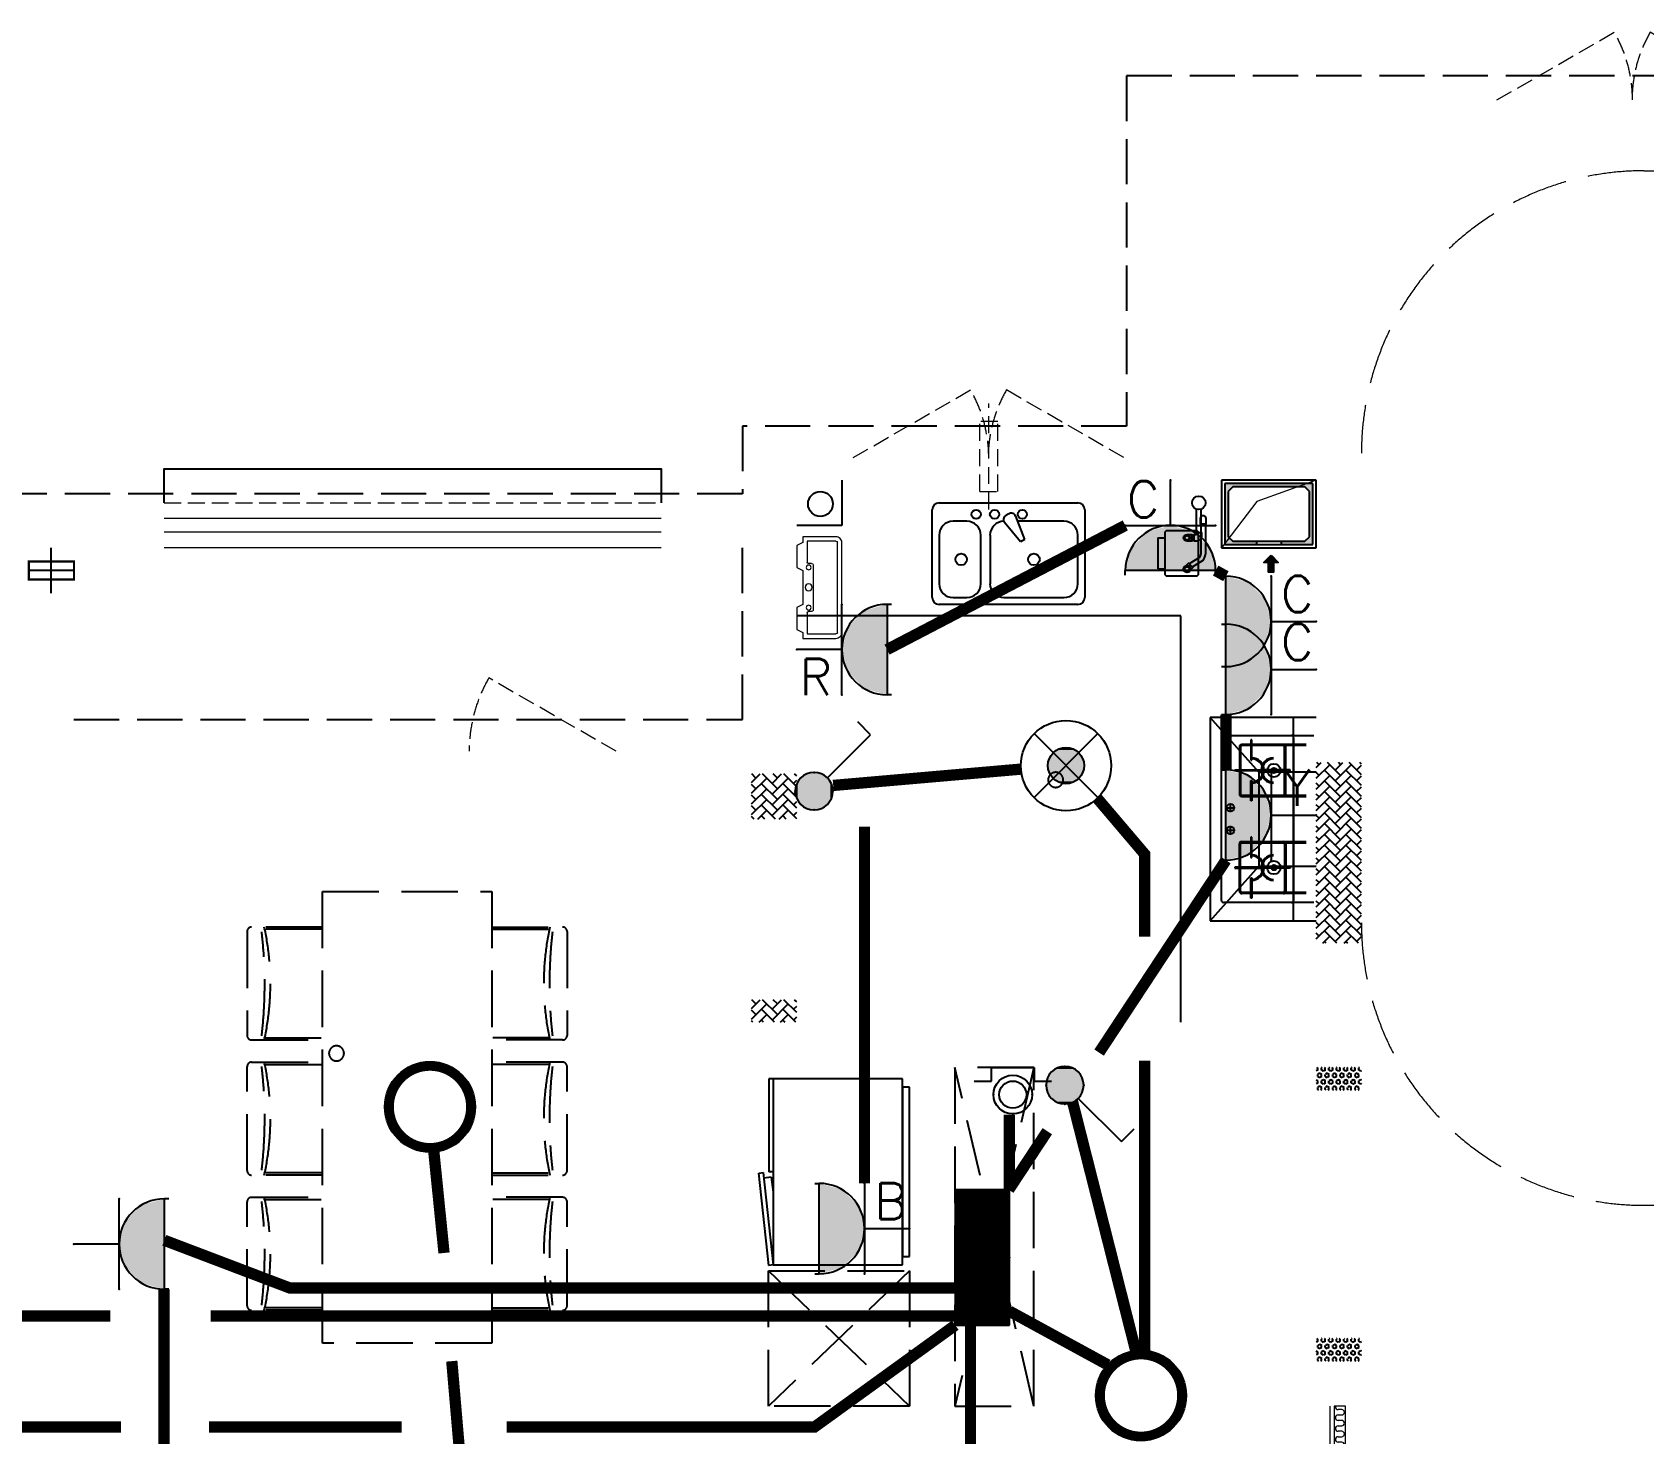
# Model space of a CAD drawing. Extents: x 3443499 to 7125205, y -1700016 to -264854.
# Drawn here: x 3694425 to 3701559, y -861565 to -855361 of the extents above; entities that cross this region are included whole.
import ezdxf
from ezdxf.enums import TextEntityAlignment as Align

# ---------------------------------------------------------------- set-up
doc = ezdxf.new("R2010")
doc.units = 0
doc.header["$LTSCALE"] = 1000
doc.header["$MEASUREMENT"] = 0
for name, pattern in [('__DASH', [0.35, 0.25, -0.1]), ('A户型$0$DASH', [0.35, 0.25, -0.1]), ('DASH', [0.35, 0.25, -0.1]), ('HIDDEN', [0.375, 0.25, -0.125])]:
    doc.linetypes.add(name, pattern=pattern)
doc.layers.get('0').update_dxf_attribs({"linetype": 'CONTINUOUS'})
for name, color, linetype in [('!校对', 2, 'CONTINUOUS'), ('5fur', 175, 'CONTINUOUS'), ('AH-FURNITURE', 1, 'CONTINUOUS'), ('EQUIP-插座', 3, 'CONTINUOUS'), ('EQUIP-照明', 3, 'CONTINUOUS'), ('EQUIP-箱柜', 3, 'CONTINUOUS'), ('IP-bath&kitchen-JOHNSON', 4, 'CONTINUOUS'), ('LVTRY', 252, 'CONTINUOUS'), ('TEL_TEXT', 7, 'CONTINUOUS'), ('VPIPE-中水', 122, 'CONTINUOUS'), ('WIRE-照明', 2, 'CONTINUOUS'), ('保温', 6, 'CONTINUOUS'), ('建筑-排气道', 252, 'CONTINUOUS'), ('机电标识类', 1, 'CONTINUOUS'), ('污水', 3, 'CONTINUOUS'), ('看线', 185, 'CONTINUOUS')]:
    doc.layers.add(name, color=color, linetype=linetype)
for name, color, linetype, lineweight in [('PUB_HATCH', 8, 'CONTINUOUS', 9), ('STAIR', 252, 'CONTINUOUS', 20), ('WINDOW', 146, 'CONTINUOUS', 20), ('填充', 251, 'CONTINUOUS', 5), ('平面-栏杆', 56, 'CONTINUOUS', 15), ('平面-看线', 252, 'CONTINUOUS', 15), ('平面-空调室内机', 176, 'CONTINUOUS', 9), ('平面-空调预留孔', 252, 'CONTINUOUS', 15), ('立面-洞口示意', 252, 'CONTINUOUS', 13)]:
    doc.layers.add(name, color=color, linetype=linetype, lineweight=lineweight)
doc.styles.add('_TCH_LABEL', font='COMPLEX', dxfattribs={"bigfont": 'GBCBIG'})
doc.styles.add('_TEL_DIM', font='SIMPLEX', dxfattribs={"width": 0.8, "height": 3.5, "bigfont": 'HZTXT'})
doc.styles.add('DIM_FONT', font='SIMPLEX', dxfattribs={"width": 0.7, "bigfont": 'GBCBIG'})
doc.styles.get("Standard").update_dxf_attribs({"font": 'gbenor.shx', "bigfont": 'gbcbig.shx'})

# ---------------------------------------------------------------- blocks, each defined once
blk = doc.blocks.new('$equip$00001150')
at = {"const_width": 0.1}
blk.add_lwpolyline([(-0.45, 0, 1), (0.45, 0, 1)], format="xyb", close=True, dxfattribs=at)
blk.add_circle((0, 0), 0.5)
at = {"flags": 9}
blk.add_attdef('A', (0, 0), '', height=0.00002, dxfattribs=at)
blk = doc.blocks.new('$equip$00001149')
for p, q in [((-0.354, 0.354), (0.354, -0.354)), ((0.354, 0.354), (-0.354, -0.354))]:
    blk.add_line(p, q)
for radius in [0.5, 0.2]:
    blk.add_circle((0, 0), radius)
for points in [[(0, 0.2), (0, 0.2), (-0.1, 0.173), (0.1, 0.173)], [(-0.173, 0.1), (0.173, 0.1), (-0.2, 0), (0.2, 0)], [(-0.173, -0.1), (0.173, -0.1), (-0.2, 0), (0.2, 0)], [(-0.1, 0.173), (0.1, 0.173), (-0.173, 0.1), (0.173, 0.1)], [(-0.1, -0.173), (0.1, -0.173), (-0.173, -0.1), (0.173, -0.1)], [(0, -0.2), (0, -0.2), (-0.1, -0.173), (0.1, -0.173)]]:
    blk.add_solid(points)
at = {"flags": 9}
blk.add_attdef('A', (0, 0), '', height=0.00002, dxfattribs=at)
blk = doc.blocks.new('$equip$00001962')
for p, q in [((0.147, 0.356), (0.625, 0.833)), ((0.625, 0.833), (0.766, 0.692))]:
    blk.add_line(p, q)
blk.add_circle((0, 0.208), 0.208)
for p in [(0, 0.417), (-0.208, 0.208), (0.208, 0.208), (0, 0)]:
    blk.add_point(p)
for points in [[(-0.104, 0.389), (0.104, 0.389), (-0.18, 0.313), (0.18, 0.313)], [(0, 0.417), (0, 0.417), (-0.104, 0.389), (0.104, 0.389)], [(-0.18, 0.313), (0.18, 0.313), (-0.208, 0.208), (0.208, 0.208)], [(-0.18, 0.104), (0.18, 0.104), (-0.208, 0.208), (0.208, 0.208)], [(-0.104, 0.028), (0.104, 0.028), (-0.18, 0.104), (0.18, 0.104)], [(0, 0), (0, 0), (-0.104, 0.028), (0.104, 0.028)]]:
    blk.add_solid(points)
at = {"layer": 'TEL_TEXT', "style": '_TEL_DIM', "flags": 1}
blk.add_attdef('A', text='', height=0.00002, dxfattribs=at).set_placement((0, 0), align=Align.MIDDLE_CENTER)
blk = doc.blocks.new('$equip$00001237')
for p, q in [((-0.5, 1.05), (-0.5, 1)), ((-0.5, 1), (0.5, 1)), ((0.5, 1.05), (0.5, 1)), ((0.5, 0.5), (-0.5, 0.5)), ((0, 0.5), (0, 0))]:
    blk.add_line(p, q)
blk.add_arc((0, 1), 0.5, 180, 0)
for p in [(0, 1), (-0.5, 0.5), (0.5, 0.5), (0, 0)]:
    blk.add_point(p)
for points in [[(0.433, 0.75), (-0.433, 0.75), (0.5, 1), (-0.5, 1)], [(0.25, 0.567), (-0.25, 0.567), (0.433, 0.75), (-0.433, 0.75)], [(0, 0.5), (0, 0.5), (0.25, 0.567), (-0.25, 0.567)]]:
    blk.add_solid(points)
at = {"flags": 9}
blk.add_attdef('A', (0, 0), '', height=0.00002, dxfattribs=at)
blk = doc.blocks.new('$equip$00001764')
for p, q in [((-0.5, 1.05), (-0.5, 1)), ((-0.5, 1), (0.5, 1)), ((0.5, 1.05), (0.5, 1)), ((0.5, 0.5), (-0.5, 0.5)), ((0, 0.5), (0, 0))]:
    blk.add_line(p, q)
blk.add_arc((0, 1), 0.5, 180, 0)
for p in [(-0.5, 0.5), (0.5, 0.5), (0, 0)]:
    blk.add_point(p)
for points in [[(0.433, 0.75), (-0.433, 0.75), (0.5, 1), (-0.5, 1)], [(0.25, 0.567), (-0.25, 0.567), (0.433, 0.75), (-0.433, 0.75)], [(0, 0.5), (0, 0.5), (0.25, 0.567), (-0.25, 0.567)]]:
    blk.add_solid(points)
at = {"color": 7, "style": '_TEL_DIM'}
blk.add_attdef('$TEXT$', text='', height=0.4, dxfattribs=at).set_placement((0.303, 0.211), align=Align.MIDDLE_CENTER)
at = {"color": 7, "style": '_TEL_DIM', "flags": 1}
blk.add_attdef('A', text='', height=0.00002, dxfattribs=at).set_placement((0, 0), align=Align.MIDDLE_CENTER)
blk = doc.blocks.new('*X8')
at = {"color": 0}
for p, q in [((-250, 32.8), (-82.8, 200)), ((-250, 68.2), (-118.2, 200)), ((-250, 103.6), (-153.6, 200)), ((-250, 138.9), (-188.9, 200)), ((-250, 174.3), (-224.3, 200)), ((-247.5, 0), (-47.5, 200)), ((-212.1, 0), (-12.1, 200)), ((-176.8, 0), (23.2, 200)), ((-141.4, 0), (58.6, 200)), ((-106.1, 0), (93.9, 200)), ((-70.7, 0), (129.3, 200)), ((-35.4, 0), (164.6, 200)), ((0, 0), (200, 200)), ((35.4, 0), (235.4, 200)), ((70.7, 0), (250, 179.3)), ((106.1, 0), (250, 143.9)), ((141.4, 0), (250, 108.6)), ((176.8, 0), (250, 73.2)), ((212.1, 0), (250, 37.9)), ((247.5, 0), (250, 2.5))]:
    blk.add_line(p, q, dxfattribs=at)
blk = doc.blocks.new('$equip$00001421')
for p, q in [((0.75, 0.6), (-0.75, 0.6)), ((-0.75, 0.6), (-0.75, 0)), ((0.75, 0), (0.75, 0.6)), ((-0.75, 0), (0.75, 0))]:
    blk.add_line(p, q)
at = {"const_width": 0.6}
blk.add_lwpolyline([(-0.75, 0.3), (0.75, 0.3)], dxfattribs=at)
for p in [(0, 0.6), (-0.75, 0.3), (0.75, 0.3), (0, 0)]:
    blk.add_point(p)
at = {"xscale": 0.00300000000061118, "yscale": 0.00300000000061118, "zscale": 0.00300000000061118}
blk.add_blockref('*X8', (0, 0), dxfattribs=at)
at = {"style": '_TCH_LABEL', "flags": 9}
blk.add_attdef('A', (0, 0), '', height=0.00002, dxfattribs=at)
blk = doc.blocks.new('$equip$00001230')
for p, q in [((0.25, 0.714), (0.25, 0.393)), ((0.25, 0.393), (0.5, 0.393)), ((0.5, 0.393), (0.5, -0.393)), ((0.5, -0.393), (0.25, -0.393)), ((0.25, -0.393), (0.25, -0.714))]:
    blk.add_line(p, q)
for radius in [0.357, 0.25]:
    blk.add_circle((0, 0), radius)
at = {"layer": 'EQUIP-照明'}
for p in [(0, 0.357), (-0.357, 0), (0.5, 0), (0, -0.357)]:
    blk.add_point(p, dxfattribs=at)
at = {"layer": 'EQUIP-照明', "flags": 9}
blk.add_attdef('A', (0, 0), '', height=0.00002, dxfattribs=at)
blk = doc.blocks.new('A$C00A30745')
at = {"layer": '5fur', "color": 252, "linetype": 'A户型$0$DASH'}
for p, q in [((7700, 4679), (7700, 6679)), ((7700, 6679), (8450, 6679)), ((8450, 6679), (8450, 4679)), ((7366.6, 6501.9), (7366.6, 6041.9)), ((7700, 6521.9), (7386.6, 6521.9)), ((7700, 6511.9), (7444.9, 6511.9)), ((8450, 6521.9), (8763.4, 6521.9)), ((8450, 6511.9), (8705.1, 6511.9)), ((8783.4, 6501.9), (8783.4, 6041.9)), ((7386.6, 6021.9), (7700, 6021.9)), ((7444.9, 6031.9), (7700, 6031.9)), ((8705.1, 6031.9), (8450, 6031.9)), ((8763.4, 6021.9), (8450, 6021.9)), ((7386.6, 5923.6), (7700, 5923.6)), ((8763.4, 5923.6), (8450, 5923.6)), ((7366.6, 5443.6), (7366.6, 5903.6)), ((7444.9, 5913.6), (7700, 5913.6)), ((8705.1, 5913.6), (8450, 5913.6)), ((8783.4, 5443.6), (8783.4, 5903.6)), ((10850, 5900), (10500, 5900)), ((10500, 5900), (10500, 4400)), ((10850, 5900), (10500, 4400)), ((10850, 4400), (10500, 5900)), ((10850, 4400), (10850, 5900)), ((7700, 5423.6), (7386.6, 5423.6)), ((7700, 5433.6), (7444.9, 5433.6)), ((8450, 5433.6), (8705.1, 5433.6)), ((8450, 5423.6), (8763.4, 5423.6)), ((7366.6, 4845.3), (7366.6, 5305.3)), ((7386.6, 5325.3), (7700, 5325.3)), ((7444.9, 5315.3), (7700, 5315.3)), ((8763.4, 5325.3), (8450, 5325.3)), ((8705.1, 5315.3), (8450, 5315.3)), ((8783.4, 4845.3), (8783.4, 5305.3)), ((9675, 5000), (10300, 5000)), ((9675, 4400), (9675, 5000)), ((9675, 5000), (10300, 4400)), ((10300, 5000), (9675, 4400)), ((10300, 5000), (10300, 4400)), ((7700, 4825.3), (7386.6, 4825.3)), ((7700, 4835.3), (7444.9, 4835.3)), ((8450, 4835.3), (8705.1, 4835.3)), ((8450, 4825.3), (8763.4, 4825.3)), ((8450, 4679), (7700, 4679)), ((10300, 4400), (9675, 4400)), ((10500, 4400), (10850, 4400))]:
    blk.add_line(p, q, dxfattribs=at)
for centre, radius, start, end in [((7386.6, 6501.9), 20, 90, 180), ((5442.6, 6270.5), 2002.2, 353.4152, 6.5848), ((6316.2, 6271.9), 1153.9, 347.48739, 12.51261), ((9833.8, 6271.9), 1153.9, 167.48739, 192.51261), ((10707.4, 6270.5), 2002.2, 173.4152, 186.5848), ((8763.4, 6501.9), 20, 0, 90), ((7386.6, 6041.9), 20, 180, 270), ((8763.4, 6041.9), 20, 270, 0), ((7386.6, 5903.6), 20, 90, 180), ((6316.2, 5673.6), 1153.9, 347.48739, 12.51261), ((9833.8, 5673.6), 1153.9, 167.48739, 192.51261), ((8763.4, 5903.6), 20, 0, 90), ((5442.6, 5675.1), 2002.2, 353.4152, 6.5848), ((10707.4, 5675.1), 2002.2, 173.4152, 186.5848), ((7386.6, 5443.6), 20, 180, 270), ((8763.4, 5443.6), 20, 270, 0), ((7386.6, 5305.3), 20, 90, 180), ((5442.6, 5076.8), 2002.2, 353.4152, 6.5848), ((6316.2, 5075.3), 1153.9, 347.48739, 12.51261), ((9833.8, 5075.3), 1153.9, 167.48739, 192.51261), ((10707.4, 5076.8), 2002.2, 173.4152, 186.5848), ((8763.4, 5305.3), 20, 0, 90), ((7386.6, 4845.3), 20, 180, 270), ((8763.4, 4845.3), 20, 270, 0)]:
    blk.add_arc(centre, radius, start, end, dxfattribs=at)
blk = doc.blocks.new('$LinePat$保温层')
at = {"color": 0}
for p, q in [((24, -24), (24, -56)), ((72, -56), (72, -24))]:
    blk.add_line(p, q, dxfattribs=at)
for centre, start, end in [((96, -24), 90, 180), ((0, -24), 0, 90), ((48, -56), 180, 0)]:
    blk.add_arc(centre, 24, start, end, dxfattribs=at)
blk = doc.blocks.new('FSFSFSEFS')
at = {"layer": '填充', "color": 252, "true_color": 0x939598}
for points in [[(502442.4, 522248.5), (502442.4, 520948.5)], [(502512.4, 520948.5), (502512.4, 522248.5), (502462.4, 522248.5), (502462.4, 520948.5)], [(502442.4, 520848.5), (502442.4, 520058.5), (503782.5, 520058.5)], [(502462.4, 520848.5), (502462.4, 520078.5), (503782.5, 520078.5), (503782.5, 520128.5), (502512.4, 520128.5), (502512.4, 520848.5)]]:
    blk.add_lwpolyline(points, dxfattribs=at)
at = {"layer": '填充', "color": 252, "yscale": 0.4999999998742679, "zscale": 0.4999999998742679}
for p, xscale, rotation in [((502467.4, 522198.1), 0.5006377550074883, 90.00000000000567), ((502467.4, 522150), 0.5006377550074883, 90.00000000000567), ((502467.4, 522101.9), 0.5006377550074883, 90.00000000000567), ((502467.4, 522053.9), 0.5006377550074883, 90.00000000000567), ((502467.4, 522005.8), 0.5006377550074883, 90.00000000000567), ((502467.4, 521957.7), 0.5006377550074883, 90.00000000000567), ((502467.4, 521909.7), 0.5006377550074883, 90.00000000000567), ((502467.4, 521861.6), 0.5006377550074883, 90.00000000000567), ((502467.4, 521813.6), 0.5006377550074883, 90.00000000000567), ((502467.4, 521765.5), 0.5006377550074883, 90.00000000000567), ((502467.4, 521717.4), 0.5006377550074883, 90.00000000000567), ((502467.4, 521669.4), 0.5006377550074883, 90.00000000000567), ((502467.4, 521621.3), 0.5006377550074883, 90.00000000000567), ((502467.4, 521573.3), 0.5006377550074883, 90.00000000000567), ((502467.4, 521525.2), 0.5006377550074883, 90.00000000000567), ((502467.4, 521477.1), 0.5006377550074883, 90.00000000000567), ((502467.4, 521429.1), 0.5006377550074883, 90.00000000000567), ((502467.4, 521381), 0.5006377550074883, 90.00000000000567), ((502467.4, 521333), 0.5006377550074883, 90.00000000000567), ((502467.4, 521284.9), 0.5006377550074883, 90.00000000000567), ((502467.4, 521236.8), 0.5006377550074883, 90.00000000000567), ((502467.4, 521188.8), 0.5006377550074883, 90.00000000000567), ((502467.4, 521140.7), 0.5006377550074883, 90.00000000000567), ((502467.4, 521092.6), 0.5006377550074883, 90.00000000000567), ((502467.4, 521044.6), 0.5006377550074883, 90.00000000000567), ((502467.4, 520996.5), 0.5006377550074883, 90.00000000000567), ((502467.4, 520948.5), 0.5006377550074883, 90.00000000000567), ((502467.4, 520768.3), 0.5006377550074883, 90.00000000000567), ((502467.4, 520720.2), 0.5006377550074883, 90.00000000000567), ((502467.4, 520672.1), 0.5006377550074883, 90.00000000000567), ((502467.4, 520624.1), 0.5006377550074883, 90.00000000000567), ((502467.4, 520576), 0.5006377550074883, 90.00000000000567), ((502467.4, 520528), 0.5006377550074883, 90.00000000000567), ((502467.4, 520479.9), 0.5006377550074883, 90.00000000000567), ((502467.4, 520431.8), 0.5006377550074883, 90.00000000000567), ((502467.4, 520383.8), 0.5006377550074883, 90.00000000000567), ((502467.4, 520335.7), 0.5006377550074883, 90.00000000000567), ((502467.4, 520287.6), 0.5006377550074883, 90.00000000000567), ((502467.4, 520239.6), 0.5006377550074883, 90.00000000000567), ((502467.4, 520191.5), 0.5006377550074883, 90.00000000000567), ((502467.4, 520143.5), 0.5006377550074883, 90.00000000000567), ((502467.4, 520095.4), 0.5006377550074883, 90.00000000000567), ((502527.4, 520083.5), 0.5013020832264922, 180.0000000004735), ((502575.5, 520083.5), 0.5013020832264922, 180.0000000004735), ((502623.6, 520083.5), 0.5013020832264922, 180.0000000004735), ((502671.7, 520083.5), 0.5013020832264922, 180.0000000004735), ((502719.9, 520083.5), 0.5013020832264922, 180.0000000004735), ((502768, 520083.5), 0.5013020832264922, 180.0000000004735), ((502816.1, 520083.5), 0.5013020832264922, 180.0000000004735), ((502864.2, 520083.5), 0.5013020832264922, 180.0000000004735), ((502912.4, 520083.5), 0.5013020832264922, 180.0000000004735), ((502960.5, 520083.5), 0.5013020832264922, 180.0000000004735), ((503008.6, 520083.5), 0.5013020832264922, 180.0000000004735), ((503056.7, 520083.5), 0.5013020832264922, 180.0000000004735), ((503104.9, 520083.5), 0.5013020832264922, 180.0000000004735), ((503153, 520083.5), 0.5013020832264922, 180.0000000004735), ((503201.1, 520083.5), 0.5013020832264922, 180.0000000004735), ((503249.2, 520083.5), 0.5013020832264922, 180.0000000004735), ((503297.4, 520083.5), 0.5013020832264922, 180.0000000004735), ((503345.5, 520083.5), 0.5013020832264922, 180.0000000004735), ((503393.6, 520083.5), 0.5013020832264922, 180.0000000004735), ((503441.7, 520083.5), 0.5013020832264922, 180.0000000004735), ((503489.9, 520083.5), 0.5013020832264922, 180.0000000004735), ((503538, 520083.5), 0.5013020832264922, 180.0000000004735), ((503586.1, 520083.5), 0.5013020832264922, 180.0000000004735), ((503634.2, 520083.5), 0.5013020832264922, 180.0000000004735), ((503682.4, 520083.5), 0.5013020832264922, 180.0000000004735), ((503730.5, 520083.5), 0.5013020832264922, 180.0000000004735), ((503778.6, 520083.5), 0.5013020832264922, 180.0000000004735)]:
    blk.add_blockref('$LinePat$保温层', p, dxfattribs=dict(at, xscale=xscale, rotation=rotation))
blk = doc.blocks.new('dongkong')
at = {"layer": '平面-空调预留孔', "color": 8, "linetype": 'HIDDEN', "ltscale": 0.3}
for p, q in [((-603796, 210899.9), (-603796, 210431.5)), ((-603836, 210821), (-603836, 210510.8)), ((-603836, 210821), (-603756, 210821)), ((-603756, 210821), (-603756, 210510.8))]:
    blk.add_line(p, q, dxfattribs=at)
blk.add_lwpolyline([(-603756, 210510.8), (-603836, 210510.8)], dxfattribs=at)
blk = doc.blocks.new('GDGDGDRGDR')
at = {"linetype": '__DASH', "ltscale": 0.1}
blk.add_wipeout([(425935.1, 371498.3), (425734.9, 371498.3), (425734.9, 371418.3), (425935.1, 371418.3)], dxfattribs=at).dxf.layer = '污水'
at = {"layer": '机电标识类', "color": 250, "linetype": 'DASH', "ltscale": 400}
for p, q in [((425834.8, 371358.3), (425834.8, 371558.3)), ((425935.1, 371458.3), (425734.9, 371458.3))]:
    blk.add_line(p, q, dxfattribs=at)
at = {"layer": '污水', "linetype": '__DASH', "ltscale": 0.1, "const_width": 10}
blk.add_lwpolyline([(425935.1, 371498.3), (425734.9, 371498.3), (425734.9, 371418.3), (425935.1, 371418.3)], close=True, dxfattribs=at)
blk = doc.blocks.new('A$C263B1184')
at = {"layer": '保温', "linetype": 'ByBlock', "ltscale": 10}
h = blk.add_hatch(dxfattribs=at)
h.set_pattern_fill('AR-HBONE', color=251, scale=55)
h.set_pattern_definition([(45, (-1012960.393, -342660.66), (0, 47.4157523), [100.584, -33.528]), (135, (-1012936.685, -342636.954), (3e-15, 47.4157523), [100.584, -33.528])])
h.paths.add_polyline_path([(-3700, 8800), (-3700, 9000), (-3900, 9000), (-3900, 8800)])
h = blk.add_hatch(dxfattribs=at)
h.set_pattern_fill('AR-HBONE', color=251, scale=55)
h.set_pattern_definition([(45, (-503782.47, -516048.46), (0, 47.4157523), [100.584, -33.528]), (135, (-503758.762, -516024.753), (3e-15, 47.4157523), [100.584, -33.528])])
h.paths.add_polyline_path([(-1199.9, 8250), (-1199.9, 9050), (-1399.9, 9050), (-1399.9, 8250)])
h = blk.add_hatch(dxfattribs=at)
h.set_pattern_fill('AR-HBONE', color=251, scale=55)
h.set_pattern_definition([(45, (-1012960.295, -343660.66), (0, 47.4157523), [100.584, -33.528]), (135, (-1012936.587, -343636.954), (3e-15, 47.4157523), [100.584, -33.528])])
h.paths.add_polyline_path([(-3699.9, 7900), (-3699.9, 8000), (-3899.9, 8000), (-3899.9, 7900)])
at = {"layer": '保温', "linetype": 'Continuous', "ltscale": 10}
h = blk.add_hatch(dxfattribs=at)
h.set_pattern_fill('HEX', color=251, scale=10, angle=90, style=0)
h.set_pattern_definition([(90, (-503782.47, -517398.46), (-16.49778, 1e-15), [9.525, -19.05]), (210, (-503782.47, -517398.46), (8.24889, -14.2874966), [9.525, -19.05]), (150, (-503782.47, -517388.935), (-8.24889, -14.2874966), [9.525, -19.05])])
h.paths.add_polyline_path([(-1199.9, 7600), (-1199.9, 7700), (-1399.9, 7700), (-1399.9, 7600)])
h = blk.add_hatch(dxfattribs=at)
h.set_pattern_fill('HEX', color=251, scale=10, angle=90, style=0)
h.set_pattern_definition([(90, (-503782.47, -518598.46), (-16.49778, 1e-15), [9.525, -19.05]), (210, (-503782.47, -518598.46), (8.24889, -14.2874966), [9.525, -19.05]), (150, (-503782.47, -518588.935), (-8.24889, -14.2874966), [9.525, -19.05])])
h.paths.add_polyline_path([(-1200, 6400), (-1199.9, 6500), (-1399.9, 6500), (-1400, 6400)])
blk = doc.blocks.new('A$C60D053AF')
at = {"layer": 'AH-FURNITURE', "color": 8}
for p, q in [((192.5, -71), (327.6, -71)), ((232.5, -90), (128.3, -90)), ((232.5, -110), (128.3, -110)), ((192.5, -91), (327.6, -91)), ((245, -129.5), (245, -122.5)), ((265, -129.5), (265, -122.5)), ((341.7, -96.9), (370, -143.2)), ((355.9, -82.7), (384.2, -129)), ((255, -281), (255, -251)), ((255, -281), (393, -281)), ((393, -281), (393, -251))]:
    blk.add_line(p, q, dxfattribs=at)
for points in [[(170, -68, 1), (170, -94), (192.5, -94), (192.5, -68)], [(234, -251), (414, -251, 0.414214), (424, -241), (424, -111, 0.414214), (414, -101), (234, -101, 0.414214), (224, -111), (224, -241, 0.414214)], [(268, -122.5), (268, -107, 0.414214), (248, -87), (232.5, -87), (232.5, -113), (242, -113), (242, -122.5)], [(242, -152, 1), (268, -152), (268, -129.5), (242, -129.5)], [(383.8, -161.2, 1), (402.2, -142.8), (386.3, -126.9), (367.9, -145.3)]]:
    blk.add_lwpolyline(points, format="xyb", close=True, dxfattribs=at)
for centre, radius in [((100, -100), 30), ((255, -152), 15), ((255, -152), 10), ((393, -152), 15), ((393, -152), 10)]:
    blk.add_circle(centre, radius, dxfattribs=at)
for radius in [40, 20]:
    blk.add_arc((327.6, -111), radius, 45, 90, dxfattribs=at)
blk = doc.blocks.new('FRSDFDGDGDRGDR')
at = {"layer": '平面-空调预留孔', "color": 252}
for p, q in [((699612.3, 775044), (699612.3, 775441.2)), ((699618.9, 775447.8), (699746.3, 775447.8)), ((699746.3, 775447.8), (699746.3, 775355.4)), ((699719.9, 775342.2), (699719.9, 775143)), ((699726.5, 775348.8), (699739.7, 775348.8)), ((699726.5, 775136.4), (699739.7, 775136.4)), ((699746.3, 775129.8), (699746.3, 775037.4)), ((699746.3, 775037.4), (699618.9, 775037.4))]:
    blk.add_line(p, q, dxfattribs=at)
blk.add_lwpolyline([(699766.1, 775166.7), (699792.5, 775153.5), (699792.5, 775057.2), (699766.1, 775044), (699766.1, 775017.6), (699618.9, 775017.6, -0.414214), (699592.5, 775044), (699592.5, 775441.2, -0.414214), (699618.9, 775467.6), (699766.1, 775467.6), (699766.1, 775441.2), (699792.5, 775428), (699792.5, 775331.6), (699766.1, 775318.4)], format="xyb", close=True, dxfattribs=at)
for centre, radius in [((699739.7, 775331.6), 10.6), ((699739.7, 775243.2), 15.8), ((699739.7, 775153.5), 10.6)]:
    blk.add_circle(centre, radius, dxfattribs=at)
for centre, start, end in [((699618.9, 775441.2), 90, 180), ((699726.5, 775342.2), 90, 180), ((699739.7, 775355.4), 270, 360), ((699726.5, 775143), 180, 270), ((699739.7, 775129.8), 0, 90), ((699618.9, 775044), 180, 270)]:
    blk.add_arc(centre, 6.6, start, end, dxfattribs=at)
blk = doc.blocks.new('*U199')
h = blk.add_hatch(color=5)
h.set_gradient(color1=(0, 0, 255), rotation=180, tint=1)
h.paths.add_polyline_path([(0, 0), (-6.35, -6.35), (-6.35, -2.159), (-15, -2.159), (-15, 2.159), (-6.35, 2.159), (-6.35, 6.35)])
at = {"color": 0, "linetype": 'Continuous'}
blk.add_lwpolyline([(0, 0), (-6.35, -6.35), (-6.35, -2.159), (-15, -2.159), (-15, 2.159), (-6.35, 2.159), (-6.35, 6.35)], close=True, dxfattribs=at)
blk = doc.blocks.new('A$C25274923')
at = {"layer": 'PUB_HATCH'}
blk.add_hatch(color=252, dxfattribs=at).paths.add_polyline_path([(12185, 12385), (12185, 12115), (12045, 12115), (12045, 12130), (12150, 12130), (12170, 12150), (12170, 12350), (12150, 12370), (11830, 12370), (11810, 12350), (11810, 12150), (11830, 12130), (11935, 12130), (11935, 12115), (11795, 12115), (11795, 12385)])
at = {"color": 252, "linetype": 'DASH', "ltscale": 0.8}
for p, q in [((16040, 14190), (11360, 14190)), ((11360, 14190), (11360, 12640)), ((11360, 12640), (9659.9, 12640)), ((9659.9, 12640), (9659.9, 12340)), ((9659.9, 12340), (6460, 12340)), ((9659.9, 11340), (9659.9, 12100)), ((6700, 11340), (9659.9, 11340))]:
    blk.add_line(p, q, dxfattribs=at)
at = {"color": 252, "linetype": '__DASH'}
for centre, start, end in [((11046.5, 11073.6), 90, 270), ((11046.5, 11073.6), 270, 90), ((7862.5, 9862.5), 90, 270), ((7862.5, 9862.5), 270, 90)]:
    blk.add_arc(centre, 33.3, start, end, dxfattribs=at)
at = {"layer": 'IP-bath&kitchen-JOHNSON', "color": 252}
for p, q in [((10100, 12400), (10100, 12200)), ((10100, 12200), (9900, 12200))]:
    blk.add_line(p, q, dxfattribs=at)
at = {"layer": 'LVTRY', "color": 252}
for p, q in [((12200, 12400), (11780, 12400)), ((11780, 12400), (11780, 12100)), ((12185, 12385), (11795, 12385)), ((11795, 12385), (11795, 12115)), ((11830, 12370), (11810, 12350)), ((11810, 12350), (11810, 12150)), ((12150, 12370), (11830, 12370)), ((12170, 12350), (12150, 12370)), ((12170, 12150), (12170, 12350)), ((12185, 12115), (12185, 12385)), ((12200, 12100), (12200, 12400)), ((10530.7, 12300), (11144.3, 12300)), ((10500, 11880.7), (10500, 12269.3)), ((10653.4, 12218.2), (10592, 12218.2)), ((10890, 12127.2), (10819.7, 12212.7)), ((10839.5, 12251.6), (10825.2, 12243.4)), ((10868.9, 12241.1), (10907.7, 12137.5)), ((11083, 12218.2), (10877.5, 12218.2)), ((11175, 12269.3), (11175, 11880.7)), ((10530.7, 12156.8), (10530.7, 11942)), ((10714.8, 11942), (10714.8, 12156.8)), ((10755.7, 12156.8), (10755.7, 11942)), ((10907.7, 12137.5), (10890, 12127.2)), ((11144.3, 11942), (11144.3, 12156.8)), ((11810, 12150), (11830, 12130)), ((11830, 12130), (12150, 12130)), ((11830, 12130), (11830, 12130)), ((11935, 12130), (11935, 12115)), ((12045, 12130), (12045, 12115)), ((12150, 12130), (12170, 12150)), ((11780, 12100), (12200, 12100)), ((11795, 12115), (12185, 12115)), ((11144.3, 11850), (10530.7, 11850)), ((10592, 11880.7), (10653.4, 11880.7)), ((10817, 11880.7), (11083, 11880.7)), ((11600, 11800), (9899.9, 11800)), ((11600, 10000), (11600, 11800)), ((11945.7, 11107), (11729.8, 11350)), ((12200, 11350), (11729.8, 11350)), ((11729.8, 11350), (11729.8, 10450)), ((12100, 10450), (12100, 11350)), ((11780, 10540), (11780, 11260)), ((11790, 11270), (12190, 11270)), ((11860, 11220), (11860, 11010)), ((11865, 11220), (11865, 11010)), ((12155, 11230), (11870, 11230)), ((12155, 11225), (11870, 11225)), ((11910.2, 11250), (11910.2, 11160)), ((11914.7, 11250), (11910.2, 11250)), ((11914.7, 11160), (11914.7, 11250)), ((12060, 11010), (12060, 11220)), ((12065, 11010), (12065, 11220)), ((12100, 11260), (12100, 10540)), ((11910.2, 11160), (11914.7, 11160)), ((11840, 11117.2), (11967.5, 11117.2)), ((11840, 11112.7), (11840, 11117.2)), ((11967.5, 11112.7), (11840, 11112.7)), ((11910.2, 10980), (11910.2, 11070)), ((11910.2, 11070), (11914.7, 11070)), ((11914.7, 11070), (11914.7, 10980)), ((12200, 11107), (11945.7, 11107)), ((11945.7, 11107), (11945.7, 10691.9)), ((12085, 11117.2), (11957.5, 11117.2)), ((11957.5, 11117.2), (11957.5, 11112.7)), ((11957.5, 11112.7), (12085, 11112.7)), ((11967.5, 11117.2), (11967.5, 11112.7)), ((12085, 11112.7), (12085, 11117.2)), ((12100, 10691.9), (12100, 11107)), ((11870, 11005), (12155, 11005)), ((11870, 11000), (12155, 11000)), ((11800.6, 10950), (11839.4, 10950)), ((11820, 10930.6), (11820, 10969.4)), ((11914.7, 10980), (11910.2, 10980)), ((11800.6, 10850), (11839.4, 10850)), ((11820, 10830.6), (11820, 10869.4)), ((11860, 10580), (11860, 10790)), ((11865, 10580), (11865, 10790)), ((11870, 10800), (12155, 10800)), ((11870, 10795), (12155, 10795)), ((11910.2, 10820), (11910.2, 10730)), ((11914.7, 10820), (11910.2, 10820)), ((11914.7, 10730), (11914.7, 10820)), ((12060, 10790), (12060, 10580)), ((12065, 10790), (12065, 10580)), ((11910.2, 10730), (11914.7, 10730)), ((11729.8, 10450), (11945.7, 10691.9)), ((11967.5, 10687.2), (11840, 10687.2)), ((11840, 10687.2), (11840, 10682.7)), ((11840, 10682.7), (11967.5, 10682.7)), ((11910.2, 10550), (11910.2, 10640)), ((11910.2, 10640), (11914.7, 10640)), ((11914.7, 10640), (11914.7, 10550)), ((11945.7, 10691.9), (12200, 10691.9)), ((11957.5, 10682.7), (11957.5, 10687.2)), ((11957.5, 10687.2), (12085, 10687.2)), ((12085, 10682.7), (11957.5, 10682.7)), ((11967.5, 10682.7), (11967.5, 10687.2)), ((12085, 10687.2), (12085, 10682.7)), ((12155, 10575), (11870, 10575)), ((12155, 10570), (11870, 10570)), ((12190, 10530), (11790, 10530)), ((11914.7, 10550), (11910.2, 10550)), ((11729.8, 10450), (12200, 10450)), ((9776, 9750), (9776, 9338)), ((9795.2, 9750), (9776, 9750)), ((9795.2, 9750), (9795.2, 8926)), ((10368, 9750), (9795.2, 9750)), ((10368, 8926), (10368, 9750)), ((10400, 9713.2), (10368, 9713.2)), ((10368, 9713.2), (10368, 8962.8)), ((10400, 8962.8), (10400, 9713.2)), ((9732.6, 9332.2), (9751.5, 9335.1)), ((9776.2, 8923.1), (9732.6, 9332.2)), ((9751.5, 9335.1), (9795.2, 8926)), ((9786.4, 9314.7), (9754.9, 9309.8)), ((9795.2, 9338), (9776, 9338)), ((9786.4, 9314.7), (9795.2, 9248.3)), ((9795.2, 8926), (9776.2, 8923.1)), ((9791.6, 8949.5), (9795.2, 8950)), ((9795.2, 8926), (10368, 8926)), ((10368, 8962.8), (10400, 8962.8))]:
    blk.add_line(p, q, dxfattribs=at)
for centre, radius in [((10694.3, 12248.9), 20.5), ((10776.1, 12248.9), 20.5), ((10898.9, 12248.9), 20.5), ((10627.8, 12049.4), 25.6), ((10950, 12049.4), 25.6), ((12012.5, 11115), 29.7), ((12012.5, 11115), 11.7), ((11820, 10950), 17), ((11820, 10850), 17), ((12012.5, 10685), 29.7), ((12012.5, 10685), 11.7)]:
    blk.add_circle(centre, radius, dxfattribs=at)
for centre, radius, start, end in [((10530.7, 12269.3), 30.7, 90.00001, 180.00001), ((11144.3, 12269.3), 30.7, 0.00001, 90.00001), ((10592, 12156.8), 61.4, 90.00001, 180.00001), ((10653.4, 12156.8), 61.4, 0.00001, 90.00001), ((10817, 12156.8), 61.4, 90.00001, 180.00001), ((10835.5, 12225.7), 20.5, 120.00001, 219.46233), ((10849.8, 12233.9), 20.5, 20.53769, 120.00001), ((11083, 12156.8), 61.4, 0.00001, 90.00001), ((10592, 11942), 61.4, 180.00001, 270.00001), ((10653.4, 11942), 61.4, 270.00001, 0.00001), ((10817, 11942), 61.4, 180.00001, 270.00001), ((11083, 11942), 61.4, 270.00001, 0.00001), ((10530.7, 11880.7), 30.7, 180.00001, 270.00001), ((11144.3, 11880.7), 30.7, 270.00001, 0.00001), ((11790, 11260), 10, 90, 180), ((11870, 11220), 10, 90, 180), ((11870, 11220), 5, 90, 180), ((12055, 11220), 10, 0, 90), ((12055, 11220), 5, 0, 90), ((12090, 11260), 10, 0, 90), ((11912.5, 11115), 56.7, 2.27424, 87.72576), ((11912.5, 11115), 52.2, 2.47041, 87.52959), ((12012.5, 11115), 56.7, 92.27424, 177.72576), ((12012.5, 11115), 52.2, 92.47041, 177.52959), ((11912.5, 11115), 56.7, 272.27424, 357.72576), ((11912.5, 11115), 52.2, 272.47041, 357.52959), ((12012.5, 11115), 56.7, 182.27424, 267.72576), ((12012.5, 11115), 52.2, 182.47041, 267.52959), ((11870, 11010), 10, 180, 270), ((11870, 11010), 10, 180, 270), ((11870, 11010), 5, 180, 270), ((12055, 11010), 5, 270, 0), ((12055, 11010), 10, 270, 0), ((11870, 10790), 10, 90, 180), ((11870, 10790), 5, 90, 180), ((12055, 10790), 10, 0, 90), ((12055, 10790), 5, 0, 90), ((11912.5, 10685), 56.7, 2.27424, 87.72576), ((11912.5, 10685), 52.2, 2.47041, 87.52959), ((12012.5, 10685), 56.7, 92.27424, 177.72576), ((12012.5, 10685), 52.2, 92.47041, 177.52959), ((11912.5, 10685), 56.7, 272.27424, 357.72576), ((11912.5, 10685), 52.2, 272.47041, 357.52959), ((12012.5, 10685), 56.7, 182.27424, 267.72576), ((12012.5, 10685), 52.2, 182.47041, 267.52959), ((11870, 10580), 10, 180, 270), ((11870, 10580), 5, 180, 270), ((12055, 10580), 5, 270, 0), ((12055, 10580), 10, 270, 0), ((11790, 10540), 10, 180, 270), ((12090, 10540), 10, 270, 0)]:
    blk.add_arc(centre, radius, start, end, dxfattribs=at)
at = {"layer": 'STAIR', "color": 252, "linetype": 'DASH'}
for points in [[(12400, 12520, -0.414214), (13650, 13770), (13750, 13770, -0.414214), (15000, 12520)], [(12400, 10440, 0.414214), (13650, 9190), (13750, 9190, 0.414214), (15000, 10440)]]:
    blk.add_lwpolyline(points, format="xyb", dxfattribs=at)
at = {"layer": 'VPIPE-中水', "color": 252, "linetype": 'Continuous'}
blk.add_circle((10005.2, 12295), 55, dxfattribs=at)
at = {"layer": 'WINDOW', "color": 252, "linetype": 'DASH', "ltscale": 0.3}
for points in [[(13000, 14083.3), (13519.6, 14383.3, -0.131652), (13600, 14083.3)], [(14198.1, 14083.3), (13678.5, 14383.3, 0.131652), (13598.1, 14083.3)], [(10150, 12500), (10669.6, 12800, -0.131652), (10750, 12500)], [(11348.1, 12500), (10828.5, 12800, 0.131652), (10748.1, 12500)], [(9100, 11200), (8536.9, 11524.6, 0.131485), (8450, 11200)]]:
    blk.add_lwpolyline(points, format="xyb", dxfattribs=at)
at = {"layer": '平面-栏杆', "color": 252}
for points in [[(9300, 12230), (7100, 12230.3)], [(9300, 12170), (7100, 12170.3)]]:
    blk.add_lwpolyline(points, dxfattribs=at)
at = {"layer": '平面-看线', "color": 252, "linetype": 'DASH', "ltscale": 0.3}
blk.add_line((7100, 12300.3), (9300, 12300), dxfattribs=at)
at = {"layer": '平面-看线', "color": 252}
blk.add_lwpolyline([(9300, 12100), (7100, 12100.3)], dxfattribs=at)
at = {"layer": '看线', "color": 252, "ltscale": 0.5}
blk.add_lwpolyline([(7100, 12300), (7100, 12450), (9300, 12450), (9300, 12300)], dxfattribs=at)
at = {"layer": '立面-洞口示意', "color": 252}
blk.add_lwpolyline([(12200, 12400), (11936.4, 12306.1), (11780, 12100)], dxfattribs=at)
at = {"color": 252, "rotation": 270}
blk.add_blockref('A$C60D053AF', (11780, 12400), dxfattribs=at)
at = {"color": 252, "xscale": -1}
blk.add_blockref('FRSDFDGDGDRGDR', (709692.5, -763317.6), dxfattribs=at)
at = {"color": 252}
for name, p in [('GDGDGDRGDR', (-419234.8, -359458.3)), ('A$C263B1184', (13600, 2100)), ('A$C00A30745', (100, 3900)), ('FSFSFSEFS', (-490182.5, -513948.5))]:
    blk.add_blockref(name, p, dxfattribs=at)
at = {"layer": '平面-空调室内机', "color": 252, "ltscale": 0.3, "xscale": -1, "rotation": 180}
blk.add_blockref('dongkong', (614546, 223170.8), dxfattribs=at)
at = {"layer": '建筑-排气道', "color": 252, "xscale": 5, "yscale": 5, "zscale": 5, "rotation": 90}
blk.add_blockref('*U199', (11999.9, 12067.7), dxfattribs=at)
at = {"layer": 'LVTRY', "color": 252, "style": 'DIM_FONT', "text_generation_flag": 4, "width": 0.8, "flags": 9}
for tag, p in [('YSIZE', (10837.5, 12299)), ('XSIZE', (10837.5, 12299)), ('YSIZE', (38237.5, 12299)), ('XSIZE', (38237.5, 12299)), ('YSIZE', (38237.7, 12299)), ('XSIZE', (38237.7, 12299))]:
    blk.add_attdef(tag, p, '', height=0.5, rotation=90.00001, dxfattribs=at)
at = {"layer": 'LVTRY', "color": 252, "style": 'DIM_FONT', "width": 0.8, "flags": 9}
for tag, p in [('YSIZE', (16562.5, 12299)), ('XSIZE', (16562.5, 12299)), ('YSIZE', (43962.5, 12299)), ('XSIZE', (43962.5, 12299)), ('YSIZE', (43962.7, 12299)), ('XSIZE', (43962.7, 12299))]:
    blk.add_attdef(tag, p, '', height=0.5, rotation=89.99999, dxfattribs=at)

msp = doc.modelspace()

# ---------------------------------------------------------------- linework, layer by layer
at = {"layer": 'WIRE-照明', "color": 2, "const_width": 50}
for points in [[(3699263.8, -857543.9), (3698209.2, -858093.6)], [(3699663.8, -857743.9), (3699709.2, -857768.9)], [(3699709.2, -858381.3), (3699709.2, -858626.1)], [(3697970.6, -858695.2), (3698801.8, -858622.9)], [(3698109.1, -860457.1), (3698109.1, -858877.4)], [(3699709.2, -859026.1), (3699147.8, -859877.9)], [(3699309.7, -861197.4), (3699029.9, -860094.4)], [(3696247.7, -860765), (3696202.6, -860317.6)], [(3695009.2, -860708.8), (3695565.1, -860920.1), (3698510.9, -860920.1)], [(3695008.2, -862804.9), (3695008.3, -860925.5)], [(3699186.4, -861260.3), (3698750.9, -861022.8)], [(3694259, -861043.9), (3694770.4, -861043.9)], [(3698578.4, -861687), (3698578.4, -861084.9)], [(3696509.3, -863894.1), (3696282, -861243.9)]]:
    msp.add_lwpolyline(points, dxfattribs=at)

# ---------------------------------------------------------------- block references
at = {"layer": 'EQUIP-插座', "color": 2}
ref = msp.add_blockref('$equip$00001764', (3699463.8, -857343.9), dxfattribs=dict(at, xscale=400, yscale=400, zscale=400, rotation=180.0000000038137))
ref.add_attrib('$TEXT$', 'C', dxfattribs={"layer": '0', "color": 7, "height": 160, "style": '_TEL_DIM'}).set_placement((3699342.5, -857428.3), align=Align.MIDDLE_CENTER)
ref = msp.add_blockref('$equip$00001764', (3700109.2, -857968.9), dxfattribs=dict(at, xscale=400, yscale=400, zscale=400, rotation=90.00000000051224))
ref.add_attrib('$TEXT$', 'C', dxfattribs={"layer": '0', "color": 7, "height": 160, "style": '_TEL_DIM'}).set_placement((3700024.8, -857847.7), align=Align.MIDDLE_CENTER)
ref = msp.add_blockref('$equip$00001764', (3700109.2, -858181.3), dxfattribs=dict(at, xscale=400, yscale=400, zscale=400, rotation=90.00000000051224))
ref.add_attrib('$TEXT$', 'C', dxfattribs={"layer": '0', "color": 7, "height": 160, "style": '_TEL_DIM'}).set_placement((3700024.8, -858060.1), align=Align.MIDDLE_CENTER)
ref = msp.add_blockref('$equip$00001764', (3700109.1, -858826.1), dxfattribs=dict(at, xscale=400.0000000000001, yscale=400.0000000000001, zscale=400.0000000000001, rotation=89.99999755409654))
ref.add_attrib('$TEXT$', 'Y', dxfattribs={"layer": '0', "color": 7, "height": 160, "style": '_TEL_DIM'}).set_placement((3700024.7, -858704.8), align=Align.MIDDLE_CENTER)
ref = msp.add_blockref('$equip$00001764', (3698309.1, -860657.1), dxfattribs=dict(at, xscale=400, yscale=400, zscale=400, rotation=90))
ref.add_attrib('$TEXT$', 'B', dxfattribs={"layer": '0', "color": 7, "height": 160, "style": '_TEL_DIM'}).set_placement((3698224.7, -860535.9), align=Align.MIDDLE_CENTER)
at = {"layer": 'EQUIP-插座', "color": 2, "xscale": 399.9999999999999, "yscale": 399.9999999999999, "zscale": 399.9999999999999, "rotation": 270.0000033142288}
msp.add_blockref('$equip$00001237', (3694609.2, -860725.5), dxfattribs=at)
at = {"layer": 'EQUIP-照明', "color": 1, "xscale": 400, "yscale": 400, "zscale": 400}
for name, p in [('$equip$00001149', (3699001.2, -858607.5)), ('$equip$00001150', (3696185.5, -860118.3)), ('$equip$00001150', (3699333.3, -861396))]:
    msp.add_blockref(name, p, dxfattribs=at)
at = {"layer": 'EQUIP-照明', "extrusion": (0, 0, -1), "xscale": -240.0000000000003, "yscale": 240.0000000000003, "zscale": -240.0000000000003, "rotation": 269.9999297520597}
msp.add_blockref('$equip$00001230', (-3698765.8, -860063.9), dxfattribs=at)
at = {"layer": 'EQUIP-照明', "color": 1, "xscale": -400, "yscale": 400, "zscale": 400, "rotation": 180}
msp.add_blockref('$equip$00001962', (3698996.4, -859938.9), dxfattribs=at)
at = {"layer": 'EQUIP-箱柜', "color": 2, "xscale": 400, "yscale": 400, "zscale": 400, "rotation": 90.00000000023124}
msp.add_blockref('$equip$00001421', (3698750.9, -860784.9), dxfattribs=at)

# ---------------------------------------------------------------- next in the draw order: block references
at = {"layer": '!校对'}
msp.add_blockref('A$C25274923', (3687909.1, -869743.9), dxfattribs=at)

# ---------------------------------------------------------------- next in the draw order: linework, layer by layer
at = {"layer": 'WIRE-照明', "color": 2, "const_width": 50}
for points in [[(3699349.3, -859364), (3699349.3, -858999), (3699139.4, -858752.1)], [(3699349.3, -861196.6), (3699349.3, -859913.8)], [(3698918.5, -860225.9), (3698747.8, -860484.9)], [(3695214.2, -861043.9), (3698509.1, -861043.9)], [(3698510.9, -861084.9), (3697888.8, -861534.8), (3696524.4, -861534.8)], [(3694817.1, -861534.8), (3694124.2, -861534.8)], [(3696059.8, -861534.8), (3695206.9, -861534.8)]]:
    msp.add_lwpolyline(points, dxfattribs=at)
at = {"layer": 'WIRE-照明', "linetype": 'Continuous', "const_width": 50}
msp.add_lwpolyline([(3698750.9, -860484.9), (3698750.9, -860152.8)], dxfattribs=at)

# ---------------------------------------------------------------- next in the draw order: block references
at = {"layer": 'EQUIP-插座', "color": 2}
ref = msp.add_blockref('$equip$00001764', (3697809.2, -858093.6), dxfattribs=dict(at, xscale=400, yscale=400, zscale=400, rotation=270))
ref.add_attrib('$TEXT$', 'R', dxfattribs={"layer": '0', "color": 7, "height": 160, "style": '_TEL_DIM'}).set_placement((3697893.6, -858214.8), align=Align.MIDDLE_CENTER)
at = {"layer": 'EQUIP-照明', "xscale": -400, "yscale": 400, "zscale": 400, "rotation": 270}
msp.add_blockref('$equip$00001962', (3697802.7, -858720.4), dxfattribs=at)

doc.saveas('drawing.dxf')
